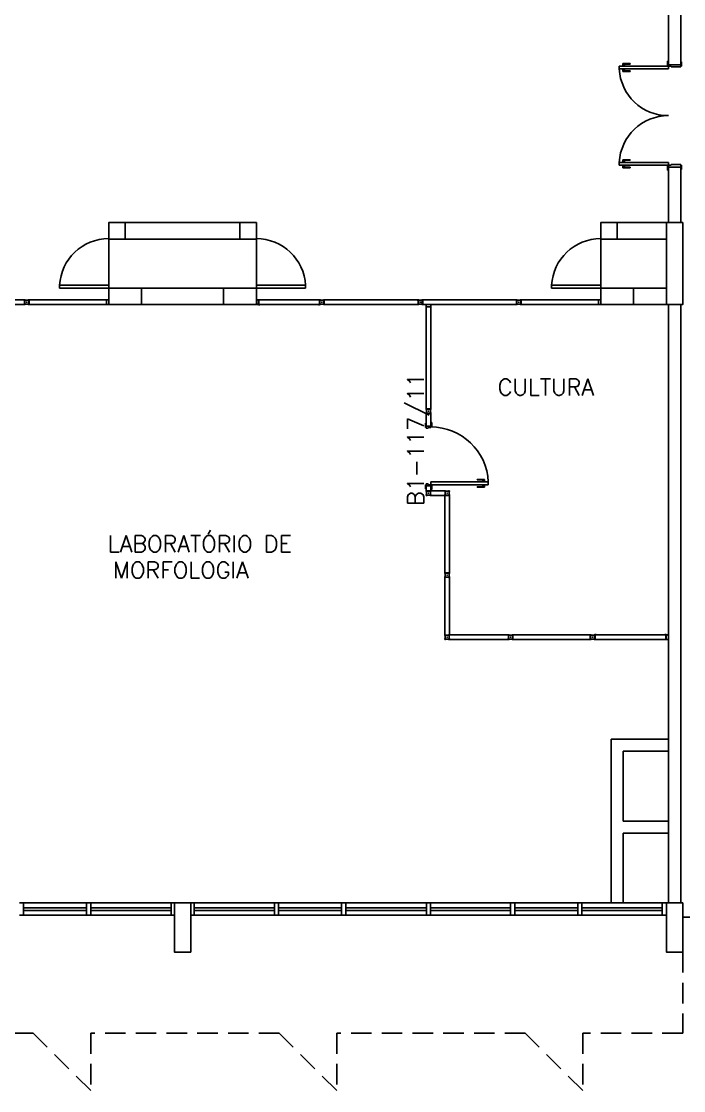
# Model space of a CAD drawing. Header units: millimetres. Extents: x 4436 to 4619, y 1272 to 1428.
# Drawn here: x 4550.5 to 4558.57, y 1333.12 to 1346.16 of the extents above; entities that cross this region are included whole.
import ezdxf

# ---------------------------------------------------------------- set-up
doc = ezdxf.new("R2010")
doc.units = ezdxf.units.MM
doc.linetypes.add('HIDDEN', pattern=[0.375, 0.25, -0.125])
for name, color, linetype in [('ALV', 2, 'Continuous'), ('ALVV', 1, 'Continuous'), ('DIV2', 2, 'Continuous'), ('ENDEREÇO', 2, 'Continuous'), ('ESTR', 3, 'Continuous'), ('JANELA', 1, 'Continuous'), ('MACANETA', 2, 'Continuous'), ('MARCO', 2, 'Continuous'), ('PEÇAS', 1, 'Continuous'), ('PORTA', 2, 'Continuous'), ('PROJ', 1, 'HIDDEN'), ('TEXTO', 2, 'Continuous'), ('ÁREA', 2, 'Continuous')]:
    doc.layers.add(name, color=color, linetype=linetype)
doc.styles.add('UNB1-100', font='simplex.shx', dxfattribs={"height": 0.2})

# ---------------------------------------------------------------- blocks, each defined once
blk = doc.blocks.new('DOOR-60')
at = {"layer": 'MACANETA', "color": 1}
for p, q in [((-0.08, -0.555), (-0.08, -0.465)), ((-0.08, -0.465), (-0.075, -0.465)), ((-0.075, -0.555), (-0.075, -0.465)), ((0.01, -0.555), (0.01, -0.465)), ((0.015, -0.465), (0.01, -0.465)), ((0.015, -0.555), (0.015, -0.465)), ((-0.08, -0.555), (-0.053, -0.555)), ((-0.075, -0.535), (-0.053, -0.535)), ((-0.053, -0.528), (-0.05, -0.528)), ((-0.053, -0.563), (-0.053, -0.528)), ((-0.053, -0.563), (-0.05, -0.563)), ((-0.012, -0.528), (-0.015, -0.528)), ((-0.012, -0.563), (-0.015, -0.563)), ((-0.012, -0.563), (-0.012, -0.528)), ((0.01, -0.535), (-0.012, -0.535)), ((0.015, -0.555), (-0.012, -0.555))]:
    blk.add_line(p, q, dxfattribs=at)
at = {"layer": 'PORTA'}
for p, q in [((-0.05, -0.6), (-0.05, 0)), ((-0.015, 0), (-0.05, 0)), ((-0.015, -0.6), (-0.015, 0)), ((-0.05, -0.6), (-0.015, -0.6))]:
    blk.add_line(p, q, dxfattribs=at)
at = {"layer": 'PORTA', "color": 1}
blk.add_arc((-0.02, 0), 0.6, 180, 267.134, dxfattribs=at)
blk = doc.blocks.new('DIV10')
for p, q in [((-0.0051, 0), (0.0051, 0)), ((0, -0.0051), (0, 0.0051)), ((0.0285, 0.0285), (0.9715, 0.0285)), ((0.0285, -0.0285), (0.0285, 0.0285)), ((0.9715, -0.0285), (0.9715, 0.0285)), ((0.9949, 0), (1.0051, 0)), ((1, -0.0051), (1, 0.0051)), ((0.0285, -0.0285), (0.9715, -0.0285))]:
    blk.add_line(p, q)
blk = doc.blocks.new('MTT')
for p, q in [((-0.029, 0.018), (-0.029, 0.029)), ((-0.019, 0.029), (-0.029, 0.029)), ((-0.024, 0.018), (-0.029, 0.018)), ((-0.024, 0.018), (-0.024, -0.019)), ((-0.019, 0.024), (-0.019, 0.029)), ((-0.019, 0.024), (0.018, 0.024)), ((-0.005, 0), (0.005, 0)), ((0, -0.005), (0, 0.005)), ((0.018, 0.024), (0.018, 0.029)), ((0.018, 0.029), (0.029, 0.029)), ((0.024, 0.018), (0.029, 0.018)), ((0.024, 0.018), (0.024, -0.019)), ((0.029, 0.018), (0.029, 0.029)), ((-0.029, -0.019), (-0.024, -0.019)), ((-0.029, -0.019), (-0.029, -0.029)), ((-0.019, -0.029), (-0.029, -0.029)), ((0.018, -0.024), (-0.019, -0.024)), ((-0.019, -0.024), (-0.019, -0.029)), ((0.018, -0.024), (0.018, -0.029)), ((0.018, -0.029), (0.029, -0.029)), ((0.029, -0.019), (0.024, -0.019)), ((0.029, -0.019), (0.029, -0.029))]:
    blk.add_line(p, q)
blk = doc.blocks.new('IMTT')
for p, q in [((-0.005, 0), (0.005, 0)), ((0.029, 0.029), (0, 0.029)), ((0, -0.028), (0, 0.029)), ((0.029, -0.028), (0, -0.028))]:
    blk.add_line(p, q)
blk = doc.blocks.new('DIV13')
for p, q in [((0, 1.305), (0, 1.295)), ((-0.029, 1.272), (-0.029, 0.028)), ((-0.029, 1.272), (0.028, 1.272)), ((-0.005, 1.3), (0.005, 1.3)), ((0.028, 1.272), (0.028, 0.028)), ((-0.029, 0.028), (0.028, 0.028)), ((-0.005, 0), (0.005, 0)), ((0.005, 0), (-0.005, 0)), ((0.005, 0), (-0.005, 0)), ((0, 0.005), (0, -0.005)), ((0, 0.005), (0, -0.005)), ((0, 0.005), (0, -0.005))]:
    blk.add_line(p, q)
blk = doc.blocks.new('DIV12')
for p, q in [((-0.0051, 0), (0.0051, 0)), ((0, -0.0051), (0, 0.0051)), ((0.0285, 0.0285), (1.1715, 0.0285)), ((0.0285, -0.0285), (0.0285, 0.0285)), ((1.1715, -0.0285), (1.1715, 0.0285)), ((1.1949, 0), (1.2051, 0)), ((1.2, -0.0051), (1.2, 0.0051)), ((0.0285, -0.0285), (1.1715, -0.0285))]:
    blk.add_line(p, q)
blk = doc.blocks.new('DIV8')
for p, q in [((0.005, 0), (-0.005, 0)), ((0, 0.005), (0, -0.005)), ((0.024, 0.019), (0.028, 0.019)), ((0.024, 0.017), (0.024, 0.019)), ((0.024, 0.017), (0.028, 0.017)), ((0.028, 0.03), (0.043, 0.03)), ((0.028, 0.03), (0.028, 0.019)), ((0.028, 0.017), (0.028, -0.016)), ((0.769, 0.028), (0.03, 0.028)), ((0.03, 0.028), (0.03, -0.028)), ((0.043, 0.028), (0.043, 0.03)), ((0.757, 0.028), (0.757, 0.03)), ((0.771, 0.03), (0.757, 0.03)), ((0.769, 0.028), (0.769, -0.028)), ((0.771, 0.03), (0.771, 0.019)), ((0.776, 0.019), (0.771, 0.019)), ((0.771, 0.017), (0.771, -0.016)), ((0.776, 0.017), (0.771, 0.017)), ((0.776, 0.017), (0.776, 0.019)), ((0.805, 0), (0.795, 0)), ((0.8, 0.005), (0.8, -0.005)), ((0.024, -0.016), (0.028, -0.016)), ((0.024, -0.019), (0.024, -0.016)), ((0.024, -0.019), (0.028, -0.019)), ((0.028, -0.019), (0.028, -0.03)), ((0.028, -0.03), (0.043, -0.03)), ((0.769, -0.028), (0.03, -0.028)), ((0.043, -0.03), (0.043, -0.028)), ((0.757, -0.03), (0.757, -0.028)), ((0.771, -0.03), (0.757, -0.03)), ((0.776, -0.016), (0.771, -0.016)), ((0.776, -0.019), (0.771, -0.019)), ((0.771, -0.019), (0.771, -0.03)), ((0.776, -0.019), (0.776, -0.016))]:
    blk.add_line(p, q)
blk = doc.blocks.new('DOOR70')
at = {"layer": 'MACANETA', "color": 1}
for p, q in [((-0.015, -0.565), (-0.01, -0.565)), ((-0.015, -0.655), (-0.015, -0.565)), ((-0.01, -0.655), (-0.01, -0.565)), ((-0.01, -0.635), (0.012, -0.635)), ((0.012, -0.663), (0.012, -0.628)), ((0.012, -0.628), (0.015, -0.628)), ((0.053, -0.628), (0.05, -0.628)), ((0.053, -0.663), (0.053, -0.628)), ((0.075, -0.635), (0.053, -0.635)), ((0.08, -0.565), (0.075, -0.565)), ((0.075, -0.655), (0.075, -0.565)), ((0.08, -0.655), (0.08, -0.565)), ((-0.015, -0.655), (0.012, -0.655)), ((0.012, -0.663), (0.015, -0.663)), ((0.053, -0.663), (0.05, -0.663)), ((0.08, -0.655), (0.053, -0.655))]:
    blk.add_line(p, q, dxfattribs=at)
at = {"layer": 'PORTA'}
for p, q in [((0.015, -0.7), (0.015, 0)), ((0.015, 0), (0.05, 0)), ((0.05, -0.7), (0.05, 0)), ((0.05, -0.7), (0.015, -0.7))]:
    blk.add_line(p, q, dxfattribs=at)
at = {"layer": 'PORTA', "color": 1}
blk.add_arc((0.02, 0), 0.7, 272.4563, 0, dxfattribs=at)

msp = doc.modelspace()

# ---------------------------------------------------------------- linework, layer by layer
at = {"layer": 'ALV'}
for p, q in [((4558.38881, 1346.30756), (4558.38881, 1345.63256)), ((4558.53881, 1346.30756), (4558.53881, 1345.63256)), ((4558.38881, 1345.63256), (4558.53881, 1345.63256)), ((4558.38881, 1344.38256), (4558.38881, 1343.70756)), ((4558.53881, 1344.38256), (4558.38881, 1344.38256)), ((4558.53881, 1344.38256), (4558.53881, 1343.70756)), ((4553.16441, 1343.70756), (4551.76441, 1343.70756)), ((4557.76406, 1343.70756), (4558.36406, 1343.70756)), ((4553.16441, 1343.50756), (4551.76441, 1343.50756)), ((4557.56406, 1342.90756), (4557.56406, 1343.50756)), ((4557.76406, 1343.50756), (4558.36406, 1343.50756)), ((4552.96441, 1342.90756), (4551.96441, 1342.90756)), ((4557.96406, 1342.90756), (4558.36406, 1342.90757)), ((4552.96441, 1342.70756), (4551.96441, 1342.70756)), ((4557.66406, 1342.70756), (4558.36406, 1342.70757)), ((4558.38941, 1342.70756), (4558.38941, 1335.40756)), ((4558.53941, 1342.70756), (4558.53941, 1335.40756)), ((4550.52441, 1335.40757), (4550.47441, 1335.40757)), ((4550.52441, 1335.25757), (4550.52441, 1335.40757)), ((4551.29441, 1335.25757), (4551.29441, 1335.40757)), ((4551.34441, 1335.40757), (4551.29441, 1335.40757)), ((4551.34441, 1335.25757), (4551.34441, 1335.40757)), ((4552.32441, 1335.25757), (4552.32441, 1335.40757)), ((4552.36441, 1335.40757), (4552.32441, 1335.40757)), ((4552.36441, 1335.25757), (4552.36441, 1335.40757)), ((4552.56441, 1335.40757), (4552.56441, 1335.25757)), ((4552.56441, 1335.40757), (4552.60441, 1335.40757)), ((4552.60441, 1335.40757), (4552.60441, 1335.25757)), ((4553.58441, 1335.40757), (4553.58441, 1335.25757)), ((4553.58441, 1335.40757), (4553.63441, 1335.40757)), ((4553.63441, 1335.40757), (4553.63441, 1335.25757)), ((4554.40441, 1335.40757), (4554.40441, 1335.25757)), ((4554.40441, 1335.40757), (4554.45441, 1335.40757)), ((4554.45441, 1335.40757), (4554.45441, 1335.25757)), ((4555.43941, 1335.40757), (4555.43941, 1335.25757)), ((4555.43941, 1335.40757), (4555.48941, 1335.40757)), ((4555.48941, 1335.40757), (4555.48941, 1335.25757)), ((4556.46441, 1335.40757), (4556.46441, 1335.25757)), ((4556.46441, 1335.40757), (4556.51441, 1335.40757)), ((4556.51441, 1335.40757), (4556.51441, 1335.25757)), ((4557.28441, 1335.40757), (4557.28441, 1335.25757)), ((4557.28441, 1335.40757), (4557.33441, 1335.40757)), ((4557.33441, 1335.40757), (4557.33441, 1335.25757)), ((4558.31441, 1335.40757), (4558.31441, 1335.25757)), ((4558.36441, 1335.40757), (4558.31441, 1335.40757)), ((4558.36441, 1335.40757), (4558.36441, 1335.25757)), ((4550.52441, 1335.25757), (4550.47441, 1335.25757)), ((4551.34441, 1335.25757), (4551.29441, 1335.25757)), ((4552.36441, 1335.25757), (4552.32441, 1335.25757)), ((4552.56441, 1335.25757), (4552.60441, 1335.25757)), ((4553.58441, 1335.25757), (4553.63441, 1335.25757)), ((4554.40441, 1335.25757), (4554.45441, 1335.25757)), ((4555.43941, 1335.25757), (4555.48941, 1335.25757)), ((4556.46441, 1335.25757), (4556.51441, 1335.25757)), ((4557.28441, 1335.25757), (4557.33441, 1335.25757)), ((4558.36441, 1335.25757), (4558.31441, 1335.25757)), ((4560.04892, 1335.23256), (4558.56441, 1335.23256))]:
    msp.add_line(p, q, dxfattribs=at)
at = {"layer": 'DIV2'}
for p, q in [((4555.43591, 1341.37906), (4555.49291, 1341.37906)), ((4555.43591, 1341.37906), (4555.43591, 1341.22506)), ((4555.45931, 1341.40756), (4555.46951, 1341.40756)), ((4555.46441, 1341.41266), (4555.46441, 1341.40246)), ((4555.49291, 1341.37906), (4555.49291, 1341.22506)), ((4555.42591, 1341.26006), (4555.43591, 1341.26006)), ((4555.42591, 1341.21006), (4555.42591, 1341.26006)), ((4555.43591, 1341.21006), (4555.42591, 1341.21006)), ((4555.43591, 1341.22506), (4555.43591, 1341.21006)), ((4555.49291, 1341.22506), (4555.43591, 1341.22506)), ((4555.43591, 1341.20006), (4555.43591, 1341.21006)), ((4555.45791, 1341.20006), (4555.43591, 1341.20006)), ((4555.45791, 1341.21006), (4555.45791, 1341.20006)), ((4555.49291, 1341.21006), (4555.45791, 1341.21006)), ((4555.49291, 1341.27006), (4555.50291, 1341.27006)), ((4555.49291, 1341.22506), (4555.49291, 1341.22006)), ((4555.49291, 1341.22006), (4555.49291, 1341.21006)), ((4555.50291, 1341.22006), (4555.49291, 1341.22006)), ((4555.50291, 1341.27006), (4555.50291, 1341.22006)), ((4555.42591, 1340.51006), (4555.42591, 1340.46006)), ((4555.43591, 1340.51006), (4555.42591, 1340.51006)), ((4555.42591, 1340.46006), (4555.43591, 1340.46006)), ((4555.43591, 1340.52006), (4555.43591, 1340.51006)), ((4555.45791, 1340.52006), (4555.43591, 1340.52006)), ((4555.43591, 1340.49506), (4555.43591, 1340.51006)), ((4555.43591, 1340.49506), (4555.43591, 1340.43606)), ((4555.49291, 1340.49506), (4555.43591, 1340.49506)), ((4555.43591, 1340.43606), (4555.49291, 1340.43606)), ((4555.45791, 1340.51006), (4555.45791, 1340.52006)), ((4555.49291, 1340.51006), (4555.45791, 1340.51006)), ((4555.46441, 1340.41266), (4555.46441, 1340.40246)), ((4555.49291, 1340.50006), (4555.49291, 1340.51006)), ((4555.49291, 1340.49506), (4555.49291, 1340.50006)), ((4555.50291, 1340.50006), (4555.49291, 1340.50006)), ((4555.49291, 1340.49506), (4555.49291, 1340.43606)), ((4555.49291, 1340.45006), (4555.50291, 1340.45006)), ((4555.49291, 1340.43606), (4555.66291, 1340.43606)), ((4555.50291, 1340.45006), (4555.50291, 1340.50006)), ((4555.45931, 1340.40756), (4555.46951, 1340.40756)), ((4555.49291, 1340.37906), (4555.66291, 1340.37906)), ((4555.66291, 1338.67906), (4555.66291, 1339.37906)), ((4555.71991, 1339.37906), (4555.71991, 1338.67906)), ((4558.38431, 1339.40756), (4558.39451, 1339.40756)), ((4558.38941, 1339.41266), (4558.38941, 1339.40246)), ((4555.71991, 1338.67906), (4556.43591, 1338.67906)), ((4555.71991, 1338.62206), (4556.43591, 1338.62206)), ((4557.45931, 1338.65056), (4557.46951, 1338.65056)), ((4557.46441, 1338.65566), (4557.46441, 1338.64546)), ((4557.48791, 1338.66906), (4557.49291, 1338.66906)), ((4557.48791, 1338.66706), (4557.48791, 1338.66906)), ((4557.48791, 1338.66706), (4557.49291, 1338.66706)), ((4557.48791, 1338.63406), (4557.49291, 1338.63406)), ((4557.48791, 1338.63206), (4557.48791, 1338.63406)), ((4557.48791, 1338.63206), (4557.49291, 1338.63206)), ((4557.49291, 1338.68106), (4557.5073, 1338.68106)), ((4557.49291, 1338.68106), (4557.49291, 1338.66906)), ((4557.49291, 1338.66706), (4557.49291, 1338.63406)), ((4557.49291, 1338.63206), (4557.49291, 1338.62006)), ((4557.49291, 1338.62006), (4557.5073, 1338.62006)), ((4557.49491, 1338.67906), (4558.35891, 1338.67906)), ((4557.49491, 1338.67906), (4557.49491, 1338.62206)), ((4557.49491, 1338.62206), (4558.35891, 1338.62206)), ((4557.5073, 1338.67906), (4557.5073, 1338.68106)), ((4557.5073, 1338.62006), (4557.5073, 1338.62206)), ((4558.34653, 1338.67906), (4558.34653, 1338.68106)), ((4558.36091, 1338.68106), (4558.34653, 1338.68106)), ((4558.34653, 1338.62006), (4558.34653, 1338.62206)), ((4558.36091, 1338.62006), (4558.34653, 1338.62006)), ((4558.35891, 1338.67906), (4558.35891, 1338.62206)), ((4558.36091, 1338.68106), (4558.36091, 1338.66906)), ((4558.36591, 1338.66906), (4558.36091, 1338.66906)), ((4558.36091, 1338.66706), (4558.36091, 1338.63406)), ((4558.36591, 1338.66706), (4558.36091, 1338.66706)), ((4558.36591, 1338.63406), (4558.36091, 1338.63406)), ((4558.36091, 1338.63206), (4558.36091, 1338.62006)), ((4558.36591, 1338.63206), (4558.36091, 1338.63206)), ((4558.36591, 1338.66706), (4558.36591, 1338.66906)), ((4558.36591, 1338.63206), (4558.36591, 1338.63406))]:
    msp.add_line(p, q, dxfattribs=at)
at = {"layer": 'ESTR'}
for points in [[(4551.76441, 1343.50756), (4551.76441, 1343.70756), (4551.56441, 1343.70756), (4551.56441, 1343.50756)], [(4553.16441, 1343.50756), (4553.16441, 1343.70756), (4553.36441, 1343.70756), (4553.36441, 1343.50756)], [(4557.76441, 1343.50756), (4557.76441, 1343.70756), (4557.56441, 1343.70756), (4557.56441, 1343.50756)], [(4558.56441, 1343.70756), (4558.56441, 1342.70757), (4558.36441, 1342.70757), (4558.36441, 1343.70756)], [(4551.56441, 1342.70756), (4551.56441, 1342.90756), (4551.96441, 1342.90756), (4551.96441, 1342.70756)], [(4553.36441, 1342.70756), (4553.36441, 1342.90756), (4552.96441, 1342.90756), (4552.96441, 1342.70756)], [(4557.56441, 1342.70756), (4557.56441, 1342.90756), (4557.96441, 1342.90756), (4557.96441, 1342.70756)], [(4552.56441, 1335.40757), (4552.56441, 1334.80757), (4552.36441, 1334.80757), (4552.36441, 1335.40757)], [(4558.56441, 1335.40757), (4558.56441, 1334.80757), (4558.36441, 1334.80757), (4558.36441, 1335.40757)]]:
    msp.add_lwpolyline(points, close=True, dxfattribs=at)
at = {"layer": 'JANELA', "color": 1}
for p, q in [((4551.29441, 1335.40757), (4550.52441, 1335.40757)), ((4551.29441, 1335.34757), (4550.52441, 1335.34757)), ((4552.32441, 1335.40757), (4551.34441, 1335.40757)), ((4552.32441, 1335.34757), (4551.34441, 1335.34757)), ((4552.60441, 1335.40757), (4553.58441, 1335.40757)), ((4552.60441, 1335.34757), (4553.58441, 1335.34757)), ((4553.63441, 1335.40757), (4554.40441, 1335.40757)), ((4553.63441, 1335.34757), (4554.40441, 1335.34757)), ((4554.45441, 1335.40757), (4555.43941, 1335.40757)), ((4554.45441, 1335.34757), (4555.43941, 1335.34757)), ((4555.48941, 1335.40757), (4556.46441, 1335.40757)), ((4555.48941, 1335.34757), (4556.46441, 1335.34757)), ((4556.51441, 1335.40757), (4557.28441, 1335.40757)), ((4556.51441, 1335.34757), (4557.28441, 1335.34757)), ((4557.33441, 1335.40757), (4558.31441, 1335.40757)), ((4557.33441, 1335.34757), (4558.31441, 1335.34757)), ((4551.29441, 1335.31757), (4550.52441, 1335.31757)), ((4551.29441, 1335.25757), (4550.52441, 1335.25757)), ((4552.32441, 1335.31757), (4551.34441, 1335.31757)), ((4552.32441, 1335.25757), (4551.34441, 1335.25757)), ((4552.60441, 1335.31757), (4553.58441, 1335.31757)), ((4552.60441, 1335.25757), (4553.58441, 1335.25757)), ((4552.60441, 1335.25757), (4553.58441, 1335.25757)), ((4553.63441, 1335.31757), (4554.40441, 1335.31757)), ((4553.63441, 1335.25757), (4554.40441, 1335.25757)), ((4554.45441, 1335.31757), (4555.43941, 1335.31757)), ((4554.45441, 1335.25757), (4555.43941, 1335.25757)), ((4555.48941, 1335.31757), (4556.46441, 1335.31757)), ((4555.48941, 1335.25757), (4556.46441, 1335.25757)), ((4556.51441, 1335.31757), (4557.28441, 1335.31757)), ((4556.51441, 1335.25757), (4557.28441, 1335.25757)), ((4557.33441, 1335.31757), (4558.31441, 1335.31757)), ((4557.33441, 1335.25757), (4558.31441, 1335.25757))]:
    msp.add_line(p, q, dxfattribs=at)
at = {"layer": 'MARCO'}
for p, q in [((4558.37881, 1345.67756), (4558.37881, 1345.62756)), ((4558.38881, 1345.67756), (4558.37881, 1345.67756)), ((4558.38881, 1345.63256), (4558.38881, 1345.62756)), ((4558.54881, 1345.66756), (4558.53881, 1345.66756)), ((4558.53881, 1345.63256), (4558.53881, 1345.61756)), ((4558.54881, 1345.61756), (4558.54881, 1345.66756)), ((4558.37881, 1345.62756), (4558.38881, 1345.62756)), ((4558.38881, 1345.62756), (4558.38881, 1345.61756)), ((4558.38881, 1345.61756), (4558.42381, 1345.61756)), ((4558.42381, 1345.61756), (4558.42381, 1345.60756)), ((4558.42381, 1345.60756), (4558.53881, 1345.60756)), ((4558.53881, 1345.61756), (4558.54881, 1345.61756)), ((4558.53881, 1345.60756), (4558.53881, 1345.61756)), ((4558.37881, 1344.34755), (4558.37881, 1344.39755)), ((4558.37881, 1344.39755), (4558.38881, 1344.39755)), ((4558.38881, 1344.34755), (4558.37881, 1344.34755)), ((4558.38881, 1344.39755), (4558.38881, 1344.40755)), ((4558.38881, 1344.40755), (4558.42381, 1344.40755)), ((4558.38881, 1344.39255), (4558.38881, 1344.39755)), ((4558.42381, 1344.40755), (4558.42381, 1344.41755)), ((4558.42381, 1344.41755), (4558.53881, 1344.41755)), ((4558.53881, 1344.41755), (4558.53881, 1344.40755)), ((4558.53881, 1344.40755), (4558.54881, 1344.40755)), ((4558.53881, 1344.39255), (4558.53881, 1344.40755)), ((4558.54881, 1344.35755), (4558.53881, 1344.35755)), ((4558.54881, 1344.40755), (4558.54881, 1344.35755))]:
    msp.add_line(p, q, dxfattribs=at)
at = {"layer": 'PEÇAS'}
for p, q in [((4557.68941, 1337.40757), (4558.38941, 1337.40757)), ((4557.68941, 1337.40757), (4557.68941, 1335.40756)), ((4557.83941, 1337.25757), (4558.38941, 1337.25757)), ((4557.83941, 1337.25757), (4557.83941, 1336.40757)), ((4557.83941, 1336.40757), (4558.38941, 1336.40757)), ((4557.83941, 1336.25757), (4558.38941, 1336.25757)), ((4557.83941, 1336.25757), (4557.83941, 1335.40756))]:
    msp.add_line(p, q, dxfattribs=at)
at = {"layer": 'PORTA', "color": 2}
for p, q in [((4551.56441, 1343.50756), (4551.56441, 1342.90756)), ((4551.56441, 1343.50756), (4551.56441, 1342.90756)), ((4553.36441, 1343.50756), (4553.36441, 1342.90756)), ((4557.56441, 1343.50756), (4557.56441, 1342.90756))]:
    msp.add_line(p, q, dxfattribs=at)
at = {"layer": 'PORTA'}
for p, q in [((4550.96441, 1342.94257), (4551.56441, 1342.94257)), ((4550.96441, 1342.94257), (4550.96441, 1342.90756)), ((4550.96441, 1342.94257), (4551.56441, 1342.94257)), ((4550.96441, 1342.94257), (4550.96441, 1342.90756)), ((4550.96441, 1342.94257), (4550.96441, 1342.90756)), ((4550.96441, 1342.90756), (4551.56441, 1342.90756)), ((4550.96441, 1342.90756), (4551.56441, 1342.90756)), ((4551.56441, 1342.90756), (4551.56441, 1342.94257)), ((4551.56441, 1342.90756), (4551.56441, 1342.94257)), ((4551.56441, 1342.90756), (4551.56441, 1342.94257)), ((4553.36441, 1342.90756), (4553.36441, 1342.94257)), ((4553.96442, 1342.94257), (4553.36441, 1342.94257)), ((4553.96442, 1342.90756), (4553.36441, 1342.90756)), ((4553.96442, 1342.94257), (4553.96442, 1342.90756)), ((4556.96441, 1342.94257), (4556.96441, 1342.90756)), ((4556.96441, 1342.94257), (4557.56441, 1342.94257)), ((4556.96441, 1342.90756), (4557.56441, 1342.90756)), ((4557.56441, 1342.90756), (4557.56441, 1342.94257))]:
    msp.add_line(p, q, dxfattribs=at)
at = {"layer": 'PORTA', "color": 1}
for centre, start, end in [((4551.56441, 1342.91256), 90, 177.134009), ((4551.56441, 1342.91256), 90, 177.134009), ((4553.36441, 1342.91256), 2.865991, 90), ((4557.56441, 1342.91256), 90, 177.134009)]:
    msp.add_arc(centre, 0.60001, start, end, dxfattribs=at)
at = {"layer": 'PROJ'}
for p, q in [((4558.56441, 1334.80757), (4558.56441, 1333.81845)), ((4550.64441, 1333.81845), (4548.34441, 1333.81845)), ((4551.34441, 1333.11845), (4550.64441, 1333.81845)), ((4551.34441, 1333.81845), (4551.34441, 1333.11845)), ((4553.64441, 1333.81845), (4551.34441, 1333.81845)), ((4554.34441, 1333.11845), (4553.64441, 1333.81845)), ((4556.64441, 1333.81845), (4554.34441, 1333.81845)), ((4554.34441, 1333.81845), (4554.34441, 1333.11845)), ((4557.34441, 1333.11845), (4556.64441, 1333.81845)), ((4557.34441, 1333.81845), (4557.34441, 1333.11845)), ((4558.56441, 1333.81845), (4557.34441, 1333.81845))]:
    msp.add_line(p, q, dxfattribs=at)
at = {"layer": 'ÁREA', "const_width": 0.001}
msp.add_lwpolyline([(4548.19291, 1342.70741), (4558.38941, 1342.70756), (4558.38941, 1335.40756), (4546.53941, 1335.40757), (4546.53941, 1341.48256), (4548.19291, 1341.48256)], close=True, dxfattribs=at)

# ---------------------------------------------------------------- block references
at = {"layer": 'ALVV', "rotation": 90.00000000514466}
msp.add_blockref('DOOR70', (4555.49291, 1340.49506), dxfattribs=at)
at = {"layer": 'DIV2'}
for name, p in [('DIV12', (4549.36441, 1342.73606)), ('IMTT', (4553.36441, 1342.73606)), ('MTT', (4554.16441, 1342.73606)), ('DIV12', (4554.16441, 1342.73606)), ('MTT', (4555.36441, 1342.73606)), ('DIV12', (4555.36441, 1342.73606))]:
    msp.add_blockref(name, p, dxfattribs=at)
at = {"layer": 'DIV2', "xscale": -1}
for name, p, rotation in [('MTT', (4550.56441, 1342.73606), 180), ('DIV8', (4553.36441, 1342.73606), 180), ('MTT', (4556.56441, 1342.73606), 180), ('DIV13', (4555.46441, 1342.70762), 180), ('MTT', (4555.46441, 1341.40756), 180), ('MTT', (4555.46441, 1340.40756), 180), ('MTT', (4555.69141, 1340.40756), 180), ('DIV10', (4555.69141, 1339.40756), 270), ('MTT', (4555.69141, 1339.40756), 180), ('MTT', (4555.69141, 1338.65056), 180), ('MTT', (4556.46441, 1338.65056), 180), ('DIV10', (4556.46441, 1338.65056), 180), ('MTT', (4557.46441, 1338.65056), 180)]:
    msp.add_blockref(name, p, dxfattribs=dict(at, rotation=rotation))
for name, p in [('DIV10', (4551.56441, 1342.73606)), ('IMTT', (4551.56441, 1342.73606)), ('DIV10', (4557.56441, 1342.73606)), ('IMTT', (4557.56441, 1342.73606)), ('IMTT', (4558.38941, 1338.65056))]:
    msp.add_blockref(name, p, dxfattribs=at)
at = {"layer": 'DIV2', "rotation": 270}
msp.add_blockref('IMTT', (4555.46441, 1342.70762), dxfattribs=at)
at = {"layer": 'PORTA', "xscale": -1, "rotation": 269.9999999974276}
msp.add_blockref('DOOR-60', (4558.38881, 1345.63256), dxfattribs=at)
at = {"layer": 'PORTA', "rotation": 270.0000000025724}
msp.add_blockref('DOOR-60', (4558.38881, 1344.39255), dxfattribs=at)

# ---------------------------------------------------------------- texts
at = {"layer": 'ENDEREÇO', "style": 'UNB1-100'}
msp.add_text('B1-117/11', height=0.2, rotation=90, dxfattribs=at).set_placement((4555.40706, 1340.25101))
at = {"layer": 'TEXTO', "style": 'UNB1-100'}
for s, p in [('CULTURA', (4556.30817, 1341.60002)), ('LABORATÓRIO DE', (4551.55274, 1339.68859)), ('MORFOLOGIA', (4551.6178, 1339.3686))]:
    msp.add_text(s, height=0.2, dxfattribs=at).set_placement(p)

doc.saveas('drawing.dxf')
